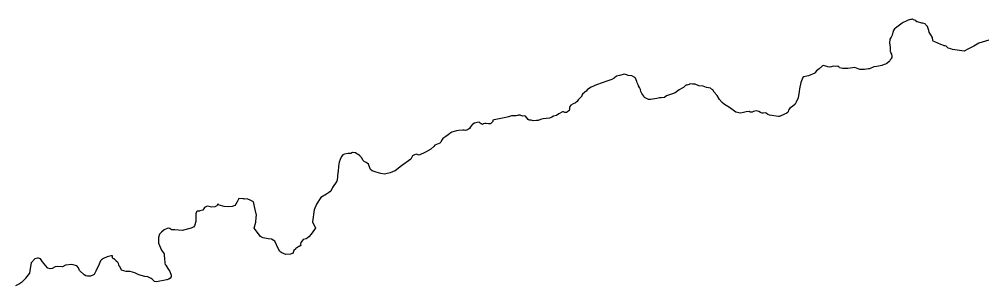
# Model space of a CAD drawing. Header units: metres. Extents: x 5999505 to 6749006, y 1851910 to 2460485.
# Drawn here: x 6186881 to 6280568, y 2164747 to 2190716 of the extents above; entities that cross this region are included whole.
import ezdxf

# ---------------------------------------------------------------- set-up
doc = ezdxf.new("R2010")
doc.units = ezdxf.units.M
doc.layers.add('COUNTY_BOUNDARY', color=40, linetype='Continuous')

msp = doc.modelspace()

# ---------------------------------------------------------------- linework, layer by layer
at = {"layer": 'COUNTY_BOUNDARY'}
msp.add_lwpolyline([(6281161.3552, 2188667.1857), (6280202.3092, 2188374.9451), (6279708.9517, 2188090.4405), (6279134.5231, 2187806.759), (6278778.337, 2187602.4476), (6277638.4478, 2187753.7542), (6277481.4401, 2187827.0668), (6277210.2451, 2187895.7102), (6277000.2628, 2188084.2497), (6276919.8012, 2188115.284), (6276818.1939, 2188110.1242), (6276744.7667, 2188142.1801), (6276599.0803, 2188205.9166), (6276484.1329, 2188241.6712), (6275911.1482, 2188505.9941), (6275748.4668, 2188567.3593), (6275718.9444, 2188657.2255), (6275690.7223, 2188932.3995), (6275374.4168, 2189455.1748), (6275325.7733, 2189621.3309), (6275190.7088, 2190008.2778), (6275062.0975, 2190138.1126), (6275018.7103, 2190188.0711), (6275006.1285, 2190216.9627), (6274978.0986, 2190280.6001), (6274750.7984, 2190317.5084), (6274639.1984, 2190336.1242), (6274216.4794, 2190465.3275), (6274155.7241, 2190476.5077), (6274053.9321, 2190595.5142), (6273844.0019, 2190670.8455), (6273819.2197, 2190679.8374), (6273795.6041, 2190688.4533), (6273743.9951, 2190706.8226), (6273718.9201, 2190715.8176), (6273594.7194, 2190703.9833), (6273538.4826, 2190699.0986), (6273234.7138, 2190584.2496), (6273191.8246, 2190568.3059), (6273117.4089, 2190531.5686), (6272843.8663, 2190396.7528), (6272735.042, 2190343.6222), (6272083.1228, 2189841.3351), (6271984.304, 2189765.5306), (6271879.1289, 2189612.6052), (6271873.948, 2189592.6337), (6271872.1097, 2189584.6427), (6271865.7317, 2189562.135), (6271863.6046, 2189554.5111), (6271861.4662, 2189545.7949), (6271855.0659, 2189521.1027), (6271852.6385, 2189512.7537), (6271850.4964, 2189503.6737), (6271843.4956, 2189477.5314), (6271841.0647, 2189468.8183), (6271758.2305, 2189155.4635), (6271723.3585, 2189094.2921), (6271649.1458, 2188964.3498), (6271542.9975, 2188774.2985), (6271511.8704, 2188395.603), (6271568.0235, 2188023.2883), (6271568.2475, 2187959.9345), (6271568.2527, 2187818.6677), (6271562.0105, 2187639.2362), (6271581.9726, 2187560.023), (6271593.6854, 2187532.2314), (6271628.8351, 2187449.9486), (6271640.5517, 2187422.521), (6271681.9933, 2187325.9738), (6271682.8376, 2187322.6884), (6271735.0158, 2187075.2978), (6271719.261, 2186994.9968), (6271715.2649, 2186976.4694), (6271670.0048, 2186901.5699), (6271666.4255, 2186895.0532), (6271654.8205, 2186876.6045), (6271650.9523, 2186870.455), (6271633.3778, 2186840.7808), (6271579.4878, 2186752.1353), (6271561.6243, 2186722.8285), (6271529.173, 2186669.6425), (6271462.6799, 2186607.7057), (6271229.5243, 2186392.0248), (6271115.2264, 2186349.1515), (6270984.1828, 2186300.2621), (6270745.0119, 2186210.9863), (6270606.2915, 2186184.0237), (6270265.5076, 2186118.3779), (6269988.2084, 2186078.2916), (6269565.8487, 2185880.2445), (6269471.7689, 2185868.1152), (6269083.7305, 2185818.6307), (6269065.5588, 2185816.2713), (6269041.8535, 2185816.5181), (6268915.1315, 2185817.8377), (6268872.6958, 2185818.2797), (6268840.5033, 2185818.6151), (6268743.9253, 2185819.6214), (6268711.444, 2185820.3241), (6268602.2817, 2185821.4621), (6268283.5137, 2185959.1364), (6268143.4404, 2185999.1923), (6267450.7312, 2185923.7866), (6267074.4775, 2185909.8874), (6266956.7457, 2185931.1466), (6266647.6742, 2185987.91), (6266597.2867, 2186039.4115), (6266526.1071, 2186117.71), (6266465.0605, 2186129.6377), (6266239.9517, 2186098.8709), (6266071.1212, 2186131.5935), (6265704.9846, 2186049.8855), (6265506.1104, 2186092.3943), (6265097.1309, 2186194.6467), (6264995.5299, 2186163.3151), (6264670.2837, 2185879.8476), (6264390.3281, 2185672.7273), (6264284.4035, 2185509.6434), (6264234.4541, 2185463.9328), (6263610.9383, 2185208.7573), (6263464.1417, 2185166.6236), (6263184.5883, 2185109.152), (6263082.7015, 2185023.9449), (6262868.0425, 2184545.6279), (6262747.9891, 2183935.9621), (6262713.9272, 2183678.1851), (6262629.6508, 2183047.7507), (6262418.8793, 2182634.204), (6262331.3195, 2182438.5284), (6262084.3194, 2182197.22), (6261808.3879, 2182043.2395), (6261754.6051, 2181968.4468), (6261701.7044, 2181894.0089), (6261691.9053, 2181881.0062), (6261639.7048, 2181680.2223), (6261595.9339, 2181638.4551), (6261532.0647, 2181578.6981), (6261454.7687, 2181550.0322), (6261449.7264, 2181543.8967), (6261438.2916, 2181542.1983), (6261286.0802, 2181461.1762), (6260817.42, 2181243.7294), (6260709.6255, 2181237.6016), (6259838.5053, 2181353.9832), (6259671.1917, 2181420.9523), (6259518.3247, 2181551.8465), (6259397.7588, 2181582.9979), (6259226.284, 2181562.2688), (6259125.4565, 2181550.6107), (6259038.0056, 2181585.0482), (6258947.0623, 2181621.3441), (6258791.8173, 2181721.3203), (6258562.599, 2181775.1275), (6258395.8514, 2181758.3574), (6258287.7675, 2181725.2992), (6258137.8639, 2181669.0274), (6257951.7418, 2181647.3718), (6257843.2479, 2181711.8957), (6257549.7352, 2181694.3164), (6257319.2617, 2181632.0028), (6257019.8635, 2181557.6947), (6256572.1036, 2181650.6606), (6255945.0028, 2182103.1194), (6255467.5367, 2182423.9822), (6255245.3718, 2182613.5453), (6254969.8852, 2182906.0014), (6254741.1434, 2183270.0397), (6254439.291, 2183613.0336), (6254309.6276, 2183828.1723), (6254199.8821, 2183910.5647), (6254090.1413, 2183993.3215), (6253693.9346, 2184058.463), (6253392.3486, 2184210.3178), (6252972.5574, 2184233.1296), (6252595.0341, 2184373.0839), (6252573.3802, 2184373.6862), (6252551.7301, 2184374.6524), (6252360.6573, 2184380.7593), (6252180.169, 2184417.6989), (6252069.4095, 2184380.6891), (6252034.7415, 2184369.056), (6251879.7596, 2184329.9852), (6251783.481, 2184305.5603), (6251746.7882, 2184296.1344), (6251686.9096, 2184281.1388), (6251471.6391, 2184057.413), (6251413.5195, 2184016.1841), (6251286.968, 2183954.2292), (6251045.8475, 2183828.7329), (6250644.8234, 2183537.5252), (6250397.4322, 2183454.3384), (6249996.9689, 2183320.4211), (6249825.4483, 2183242.5875), (6249618.6745, 2183100.7022), (6249289.659, 2183048.6505), (6249121.1674, 2183059.2617), (6248889.1411, 2182989.7526), (6248260.015, 2182879.5225), (6248231.6524, 2182882.3874), (6248066.7495, 2182899.8825), (6247687.0124, 2183103.2794), (6247599.902, 2183218.9413), (6247409.244, 2183472.2953), (6247334.0966, 2183689.0417), (6247297.3883, 2183861.6675), (6247187.1456, 2184054.777), (6247091.1352, 2184237.8969), (6247084.5464, 2184250.7138), (6247082.827, 2184254.01), (6246949.8457, 2184507.4499), (6246931.1115, 2184664.2192), (6246805.3388, 2184986.0285), (6246727.333, 2185051.3467), (6246440.2403, 2185186.3662), (6246075.3575, 2185249.0796), (6246024.02, 2185264.948), (6245733.8036, 2185355.9548), (6245256.4181, 2185226.9747), (6244967.9808, 2185163.9584), (6244712.8749, 2184968.0396), (6244506.3627, 2184850.5828), (6244117.6711, 2184723.1701), (6243019.6321, 2184328.1773), (6242496.1315, 2184110.5643), (6242150.1842, 2183882.5678), (6242013.0988, 2183719.9208), (6241870.9809, 2183603.9354), (6241649.6848, 2183424.0438), (6241586.751, 2183321.3582), (6241571.805, 2183217.0341), (6241234.1682, 2182846.594), (6241141.1632, 2182699.833), (6240965.9165, 2182580.225), (6240754.9223, 2182457.7493), (6240530.3663, 2182327.0563), (6240422.3437, 2182198.6738), (6240397.018, 2182108.6684), (6240382.1795, 2181937.3506), (6240342.3905, 2181836.9517), (6240200.0993, 2181681.6548), (6240080.0602, 2181629.1423), (6239965.5087, 2181621.3507), (6239922.9615, 2181638.2218), (6239813.6853, 2181682.0715), (6239714.4381, 2181681.3876), (6239338.5648, 2181503.2847), (6239127.7648, 2181348.0507), (6238845.7129, 2181259.5371), (6238653.6334, 2181179.8226), (6238424.3454, 2181072.1385), (6237801.3443, 2181018.5054), (6237560.4238, 2180943.3664), (6237338.569, 2180846.1638), (6237163.6561, 2180833.9826), (6236855.1065, 2180809.5108), (6236648.247, 2180870.1566), (6236519.8349, 2180879.2874), (6236449.6346, 2180884.4687), (6236360.404, 2180940.1148), (6236109.8073, 2181268.5145), (6236056.7708, 2181289.518), (6235814.2022, 2181274.4883), (6235592.0629, 2181354.9797), (6235480.55, 2181357.0016), (6235451.2794, 2181357.3412), (6235413.2361, 2181358.5109), (6235364.4945, 2181345.9694), (6235335.7205, 2181338.6574), (6235198.0099, 2181303.1191), (6234748.5478, 2181294.8709), (6234452.431, 2181206.5647), (6234199.7222, 2181150.5243), (6233399.3291, 2180973.4439), (6233064.5589, 2180909.998), (6232938.6879, 2180885.983), (6232930.6762, 2180826.7294), (6232925.8843, 2180767.4383), (6232871.8431, 2180677.4114), (6232781.1312, 2180580.8956), (6232691.0538, 2180538.6225), (6232508.972, 2180539.6616), (6232278.4235, 2180551.8284), (6232156.3486, 2180552.1668), (6232033.8167, 2180513.553), (6231920.9186, 2180472.6423), (6231789.7136, 2180518.2367), (6231710.1995, 2180602.9112), (6231610.6062, 2180672.8939), (6231413.2403, 2180668.6581), (6231144.6213, 2180580.0638), (6230992.3757, 2180504.3022), (6230952.9206, 2180485.1054), (6230855.9401, 2180354.0805), (6230763.8751, 2180217.9012), (6230656.2049, 2180074.2597), (6230472.1808, 2179935.523), (6230277.9924, 2179878.4641), (6230133.0042, 2179897.2859), (6230027.2542, 2179891.9796), (6229582.2829, 2179869.5614), (6229408.884, 2179837.7493), (6229400.6575, 2179835.2981), (6228949.4462, 2179706.2841), (6228762.2086, 2179593.8114), (6228579.011, 2179451.8003), (6228369.8231, 2179290.8017), (6228079.8759, 2179084.5231), (6227937.3159, 2178888.8763), (6227872.4291, 2178725.4406), (6227773.3862, 2178644.3319), (6227282.1158, 2178448.0989), (6227186.6616, 2178324.3505), (6226905.739, 2178041.5166), (6226374.0895, 2177775.1461), (6225752.9651, 2177470.5325), (6225656.4138, 2177500.8139), (6225468.0916, 2177569.3301), (6225311.6323, 2177511.1262), (6225134.0565, 2177401.1102), (6224971.9745, 2177093.5717), (6224723.9564, 2176920.6858), (6224040.7168, 2176445.0022), (6223417.0901, 2175961.3357), (6223410.8852, 2175956.6773), (6222940.0207, 2175735.1518), (6222537.0884, 2175659.9081), (6222397.4023, 2175634.2862), (6222031.8622, 2175673.2883), (6221576.3279, 2175824.796), (6221196.2888, 2175947.7258), (6221048.4746, 2176072.9439), (6220963.6197, 2176246.9163), (6220830.8668, 2176599.876), (6220614.6403, 2176757.2378), (6220547.2071, 2176798.1061), (6220479.5356, 2176819.3166), (6220406.0398, 2176843.1464), (6220355.9671, 2176915.1166), (6220297.5194, 2176996.6549), (6220260.94, 2177070.646), (6220251.7091, 2177082.0451), (6220215.0911, 2177128.7298), (6220215.5995, 2177170.5945), (6220211.6248, 2177180.8373), (6220201.7908, 2177190.7873), (6220177.9312, 2177203.0923), (6220128.8934, 2177263.7633), (6220108.9589, 2177285.8512), (6220057.8237, 2177342.5429), (6220041.9657, 2177362.7608), (6220026.5951, 2177398.9929), (6220006.6124, 2177417.0763), (6219955.1853, 2177449.7416), (6219840.9989, 2177522.1281), (6219706.7595, 2177606.7738), (6219582.115, 2177685.8421), (6219552.3081, 2177690.574), (6219522.2042, 2177694.9454), (6219275.8327, 2177731.8055), (6219134.2642, 2177647.2395), (6218888.6333, 2177648.7768), (6218860.166, 2177643.2982), (6218493.3411, 2177574.5905), (6218338.3567, 2177494.5615), (6218202.1624, 2177346.9463), (6218095.3472, 2177039.8635), (6217999.5368, 2176794.9065), (6217930.7817, 2176415.9968), (6217882.5736, 2175873.7218), (6217872.8237, 2175770.8025), (6217801.3736, 2175028.1964), (6217752.9962, 2174951.236), (6217351.6632, 2174315.3424), (6217190.5676, 2173977.252), (6216946.8659, 2173804.3814), (6216741.4886, 2173676.5544), (6216218.9074, 2173352.7363), (6215780.446, 2172702.7576), (6215566.4894, 2172140.681), (6215405.2412, 2170960.4544), (6215576.3485, 2170562.2146), (6215664.7355, 2170486.1237), (6215673.8556, 2170394.2601), (6215582.1829, 2170227.177), (6215268.9663, 2169763.9017), (6215047.3047, 2169505.9424), (6214873.0536, 2169387.9398), (6214790.9503, 2169332.5178), (6214477.4022, 2169247.5483), (6214376.5855, 2169123.5449), (6214261.7399, 2168954.5678), (6214240.4385, 2168794.994), (6214255.3946, 2168654.2695), (6214093.4872, 2168587.8205), (6214041.236, 2168578.2717), (6214009.0193, 2168554.6397), (6213982.6146, 2168527.295), (6213949.9524, 2168467.6234), (6213861.8029, 2168444.6833), (6213825.6123, 2168431.2954), (6213811.7183, 2168420.9085), (6213798.4188, 2168411.2425), (6213754.9525, 2168377.9196), (6213742.5271, 2168344.2126), (6213732.3722, 2168328.3181), (6213581.3241, 2168169.2579), (6213520.7499, 2167984.3203), (6213504.1252, 2167918.9895), (6213331.7189, 2167856.6796), (6213246.1082, 2167826.0642), (6212799.7304, 2167778.0759), (6212400.6037, 2167950.1483), (6212233.4363, 2168097.498), (6212084.0651, 2168309.8001), (6211730.012, 2169090.4504), (6211406.7833, 2169287.4437), (6211067.3495, 2169335.3646), (6210583.7829, 2169403.6572), (6210451.4267, 2169475.9438), (6210345.5459, 2169534.065), (6209825.4492, 2170240.3557), (6209732.7745, 2170347.1026), (6209879.2281, 2170934.0103), (6209930.0165, 2171412.1592), (6209950.6521, 2171610.3324), (6209808.5729, 2172168.4461), (6209645.4638, 2172917.6097), (6209400.9156, 2173055.7512), (6209053.6815, 2173225.0384), (6208785.1012, 2173174.5216), (6208704.3269, 2173201.75), (6208635.516, 2173225.5519), (6208227.1867, 2173263.0857), (6208055.0275, 2172939.3852), (6207929.1321, 2172685.3739), (6207829.1444, 2172558.8346), (6207569.0279, 2172483.4644), (6207273.683, 2172424.5607), (6206796.6414, 2172471.3555), (6206312.556, 2172586.3331), (6206173.8077, 2172730.0839), (6206076.594, 2172545.6244), (6205882.922, 2172445.0352), (6205617.2124, 2172414.1735), (6205167.7312, 2172486.4977), (6205025.852, 2172452.2512), (6204885.5531, 2172357.9099), (6204731.7454, 2172099.1695), (6204426.9462, 2172034.5901), (6204406.9801, 2172030.4745), (6204349.2146, 2172024.6547), (6204219.9077, 2172012.0983), (6204126.2742, 2171949.208), (6204053.1667, 2171750.2491), (6204057.6758, 2170999.4275), (6203905.2819, 2170599.7686), (6203809.8198, 2170462.6271), (6203782.6857, 2170447.6806), (6203611.3383, 2170354.1046), (6202726.2755, 2170146.5658), (6202009.2264, 2170184.4905), (6201679.0898, 2170201.8221), (6201514.1604, 2170312.7983), (6201359.7895, 2170356.2827), (6201267.9219, 2170340.7115), (6200967.6928, 2170200.7429), (6200726.6843, 2169974.4549), (6200513.8459, 2169775.4784), (6200433.9807, 2169440.4441), (6200432.6898, 2168906.6968), (6200709.4636, 2168221.921), (6200870.6585, 2168001.7597), (6200881.5951, 2167986.6916), (6200969.1858, 2167850.853), (6200985.8084, 2167685.3407), (6201018.2672, 2167407.1201), (6201049.6891, 2166933.7579), (6201073.0466, 2166813.6712), (6201096.195, 2166791.5287), (6201119.3438, 2166769.3865), (6201315.1919, 2166441.0118), (6201521.156, 2166124.5243), (6201653.0141, 2165784.9565), (6201656.7748, 2165621.0658), (6201561.2899, 2165484.2963), (6201436.2254, 2165393.7821), (6201239.3467, 2165322.393), (6201202.6209, 2165313.7611), (6200901.3388, 2165255.7279), (6200564.3791, 2165179.5869), (6200236.8851, 2165133.5481), (6200023.8235, 2165170.8757), (6199844.7228, 2165366.149), (6199820.7001, 2165388.668), (6199781.9279, 2165425.9402), (6199742.8586, 2165462.8525), (6199707.3088, 2165454.5717), (6199506.3799, 2165546.7252), (6199375.8677, 2165602.2922), (6199097.3203, 2165649.2085), (6198516.1993, 2165810.3536), (6198109.0407, 2166014.0451), (6197679.2691, 2166144.8524), (6197266.6508, 2166152.3797), (6196830.4231, 2166281.8271), (6196666.2879, 2166634.9447), (6196558.6434, 2166736.4679), (6196561.6383, 2166764.1002), (6196563.6081, 2166780.459), (6196564.9308, 2166792.0928), (6196516.6386, 2166930.348), (6196499.2186, 2166964.7991), (6196467.5242, 2167005.2611), (6196303.4185, 2167157.0357), (6196267.9177, 2167197.5474), (6196187.2666, 2167302.3626), (6196143.9396, 2167349.1659), (6196134.0866, 2167357.3041), (6196122.1317, 2167361.4645), (6196080.1736, 2167355.8201), (6196068.1903, 2167357.7965), (6196020.5032, 2167384.6311), (6195996.8017, 2167408.9696), (6195975.1217, 2167431.0973), (6195957.6134, 2167481.2061), (6195948.5132, 2167547.2257), (6195951.6047, 2167627.2866), (6195947.9734, 2167663.3792), (6195922.0377, 2167673.5471), (6195832.4495, 2167676.5328), (6195815.7571, 2167676.75), (6195430.2307, 2167581.2771), (6195069.9861, 2167403.1942), (6194868.0423, 2167280.5783), (6194766.4095, 2167168.67), (6194639.8969, 2166856.1058), (6194340.4346, 2166174.7871), (6194309.3471, 2166104.5584), (6194155.4087, 2165845.8769), (6194039.2218, 2165764.0173), (6193810.4272, 2165694.9178), (6193531.477, 2165688.0088), (6193354.284, 2165712.1741), (6193207.039, 2165808.7675), (6193182.3551, 2165825.1111), (6192747.6269, 2166246.6075), (6192632.8123, 2166492.7861), (6192481.1756, 2166678.2804), (6191991.3843, 2166808.5066), (6191389.4276, 2166761.8104), (6191092.7164, 2166584.3983), (6190616.847, 2166637.2764), (6190362.2551, 2166588.9346), (6190070.3659, 2166444.6022), (6189871.9239, 2166389.6973), (6189644.2433, 2166471.7168), (6189615.9705, 2166482.2855), (6189455.8323, 2166687.9344), (6189150.263, 2167081.1993), (6188938.3363, 2167378.9254), (6188743.5654, 2167445.9523), (6188654.5321, 2167424.5589), (6188382.4285, 2167358.6266), (6188032.6733, 2166981.6971), (6187936.1592, 2166441.5673), (6187867.3621, 2165981.5349), (6187501.8256, 2165477.0239), (6187489.9314, 2165463.7106), (6187108.4738, 2165062.4557), (6186899.4392, 2164939.2625), (6186499.9537, 2164746.8835)], dxfattribs=at)

doc.saveas('drawing.dxf')
